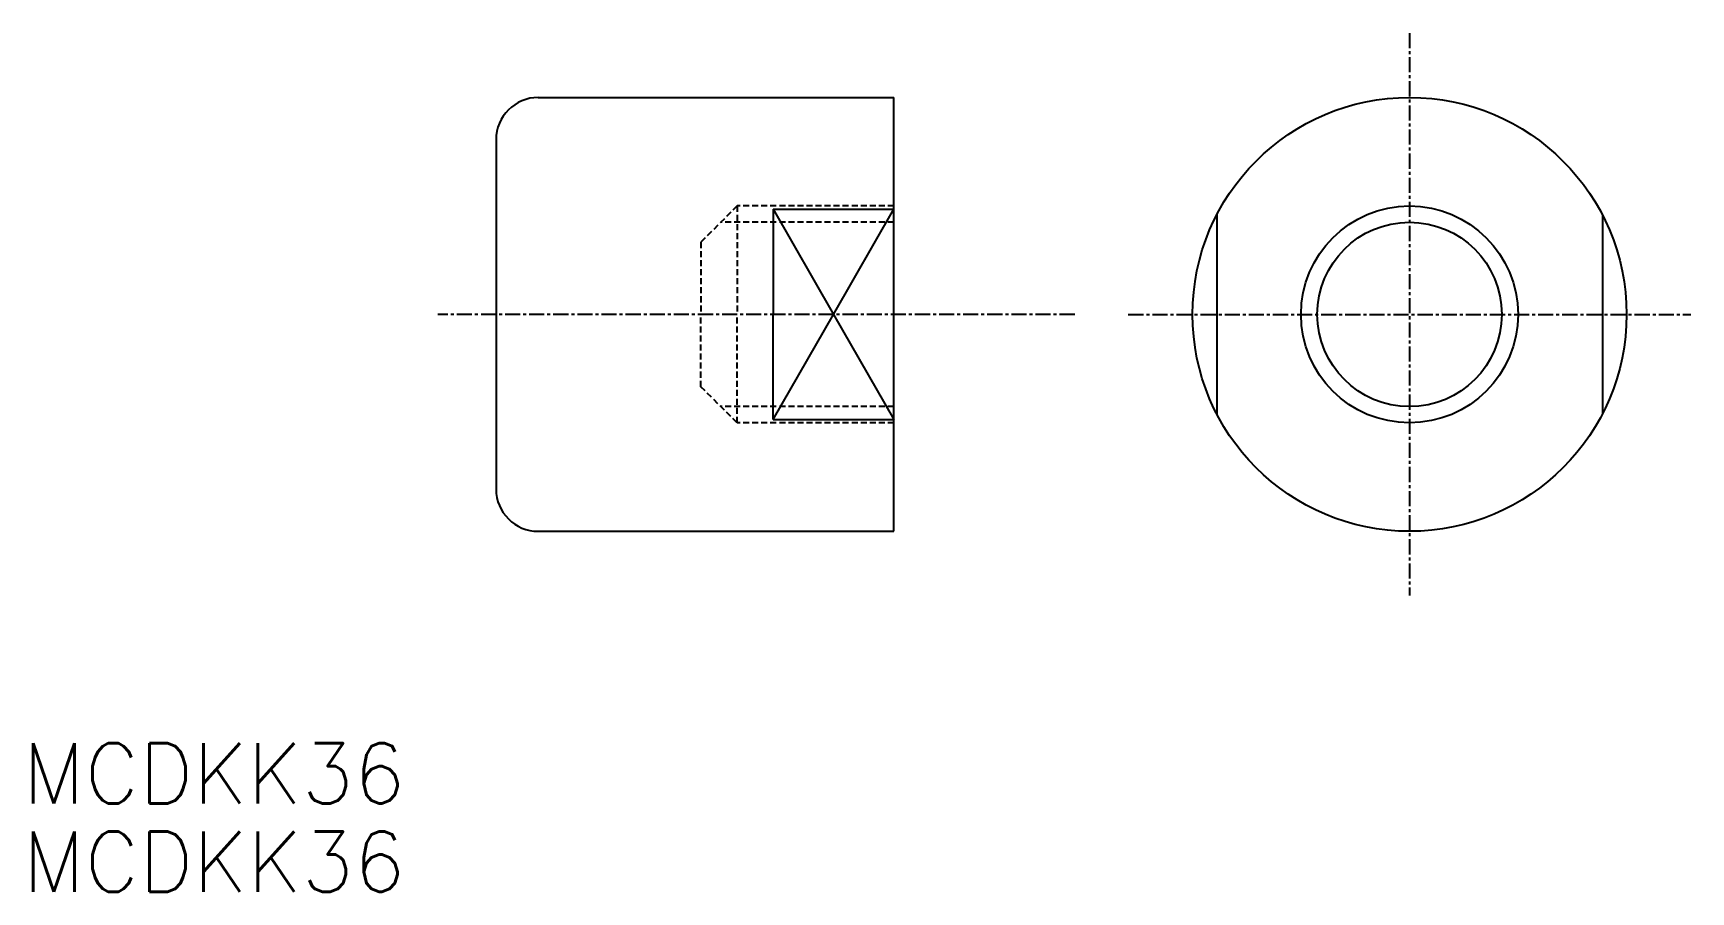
# Model space of a CAD drawing. Extents: x 362 to 499, y -39 to 32.
import ezdxf

# ---------------------------------------------------------------- set-up
doc = ezdxf.new("R2010")
doc.units = 0
doc.linetypes.add('CENTER', pattern=[2, 1.25, -0.25, 0.25, -0.25])
doc.linetypes.add('DASHED', pattern=[0.75, 0.5, -0.25])
doc.layers.get('0').update_dxf_attribs({"linetype": 'CONTINUOUS'})
doc.layers.add('CENTER', color=1, linetype='CENTER')
doc.styles.get("Standard").update_dxf_attribs({"font": 'txt.shx'})

msp = doc.modelspace()

# ---------------------------------------------------------------- linework, layer by layer
at = {"color": 7, "linetype": 'CONTINUOUS'}
for p, q in [((403.49, 27.08), (432.99, 27.08)), ((432.99, -8.92), (432.99, 27.08)), ((399.99, 23.58), (399.99, -5.42)), ((422.99, 17.8), (432.99, 17.8)), ((422.99, 17.8), (422.99, 9.08)), ((459.77, 17.33), (459.77, 0.84)), ((491.77, 17.33), (491.77, 0.84)), ((422.99, 0.37), (422.99, 9.08)), ((422.99, 0.37), (432.99, 0.37)), ((403.49, -8.92), (432.99, -8.92))]:
    msp.add_line(p, q, dxfattribs=at)
at = {"color": 3, "linetype": 'DASHED'}
for p, q in [((419.99, 18.08), (416.99, 15.08)), ((432.99, 18.08), (419.99, 18.08)), ((419.99, 18.08), (419.99, 9.08)), ((432.99, 16.73), (418.63, 16.73)), ((416.99, 15.08), (416.99, 9.08)), ((416.99, 3.08), (416.99, 9.08)), ((419.99, 0.08), (419.99, 9.08)), ((419.99, 0.08), (416.99, 3.08)), ((432.99, 1.44), (418.63, 1.44)), ((432.99, 0.08), (419.99, 0.08))]:
    msp.add_line(p, q, dxfattribs=at)
at = {"color": 3, "linetype": 'CONTINUOUS'}
for p, q in [((422.99, 17.8), (427.99, 9.08)), ((427.99, 9.08), (432.99, 17.8)), ((422.99, 0.37), (427.99, 9.08)), ((427.99, 9.08), (432.99, 0.37))]:
    msp.add_line(p, q, dxfattribs=at)
at = {"color": 7, "linetype": 'CONTINUOUS'}
for radius in [18, 7.65]:
    msp.add_circle((475.77, 9.08), radius, dxfattribs=at)
at = {"color": 3, "linetype": 'CONTINUOUS'}
msp.add_circle((475.77, 9.08), 9, dxfattribs=at)
at = {"color": 7, "linetype": 'CONTINUOUS'}
for centre, radius, start, end in [((402.99, 24.08), 3, 180, 180), ((403.49, 23.58), 3.5, 90, 180), ((403.49, -5.42), 3.5, 180, 270)]:
    msp.add_arc(centre, radius, start, end, dxfattribs=at)
at = {"layer": 'CENTER', "color": 1, "linetype": 'CENTER'}
for p, q in [((475.77, 32.42), (475.77, -14.25)), ((447.99, 9.08), (395.16, 9.08)), ((452.44, 9.08), (499.11, 9.08))]:
    msp.add_line(p, q, dxfattribs=at)

# ---------------------------------------------------------------- texts
at = {"color": 7, "linetype": 'CONTINUOUS'}
for p in [(360.73, -31.5), (360.73, -38.83)]:
    msp.add_text('MCDKK36', height=5, dxfattribs=at).set_placement(p)

doc.saveas('drawing.dxf')
